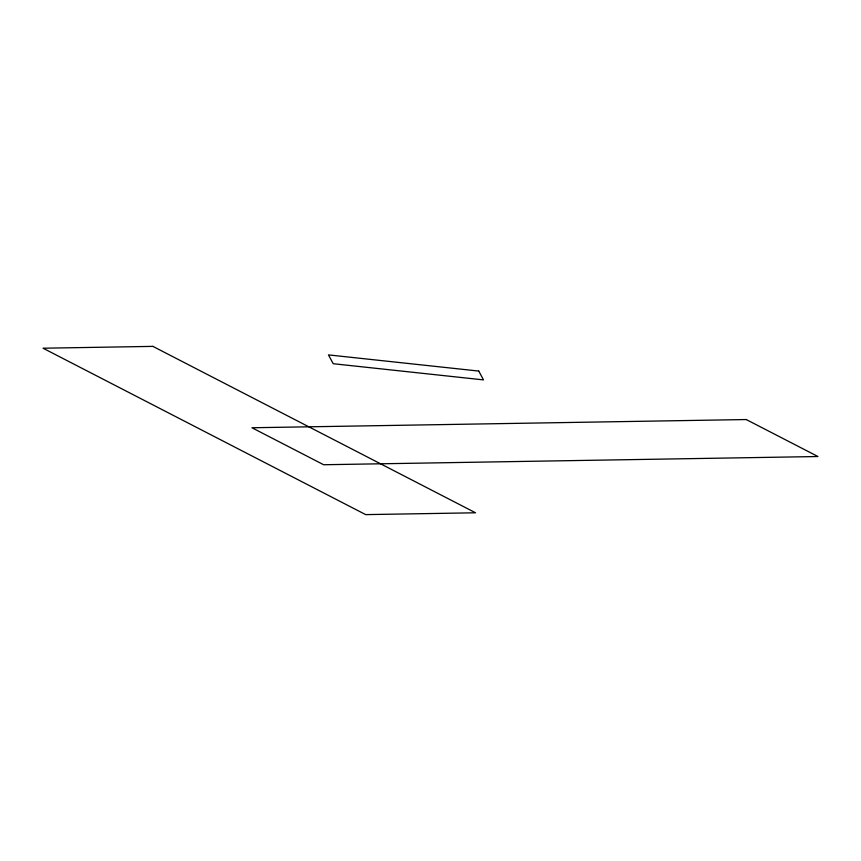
<?xml version="1.0" encoding="UTF-8"?>
<svg xmlns="http://www.w3.org/2000/svg" width="861" height="861" viewBox="0 0 861 861"><rect width="100%" height="100%" fill="white"/><g stroke="black" fill="none" stroke-linecap="round" stroke-linejoin="round"><path stroke-width="1.29" d="M152.892 346.38L43.05 348.21L365.699 514.62L475.541 512.79L152.892 346.38M746.25 419.544L251.95 427.756L323.65 464.736L817.95 456.524L746.25 419.544M478.748 371.069L328.45 354.893L333.229 363.719L483.516 379.895L478.748 371.069"/></g></svg>
